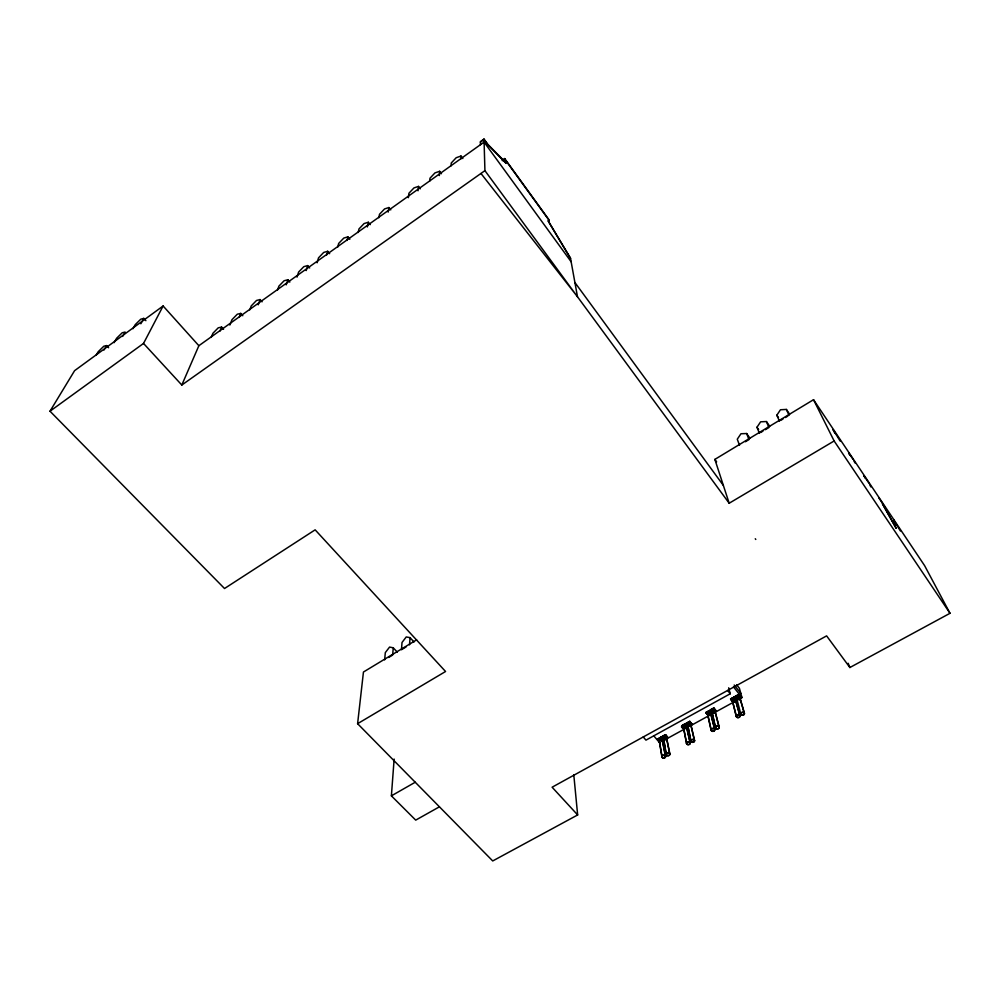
<?xml version="1.0" encoding="UTF-8"?>
<svg xmlns="http://www.w3.org/2000/svg" width="1000" height="1000" viewBox="0 0 1000 1000"><rect width="100%" height="100%" fill="white"/><g stroke="black" fill="none" stroke-linecap="round" stroke-linejoin="round"><path stroke-width="1.5" d="M738.838 694.675L734.95 696.712L738.825 694.438L741.162 697.475L739.125 698.4M460.938 158.812L461.012 156.037L456.175 157.738L451.238 163.025L451.1 165.837M734.5 697.062L730.562 698.962L733 701.95M714.013 708.3L716.363 711.075L714.388 712.15A2.15 1.675 -10.5 0 0 714.762 709.475A2.15 1.675 -10.5 0 0 711.413 710.125A2.15 1.675 -10.5 0 0 712.775 712.463M709.712 710.662L705.95 712.7M685.55 723.925L681.712 725.788L684.163 728.713M665.512 734.925L667.862 737.638M661.3 737.375L657.55 739.212L659.225 741.287M409.538 644.825L410.025 637.638L406.238 636.95L402.013 642.487L401.475 649.712L406.087 646.925M439.35 175.575L439.65 171.3L434.963 172.9L429.975 178.212L429.712 181.1M439.425 806.812L415.712 820.125L391.388 795.85L394.137 759.075M384.637 659.887L385.312 652.613L389.562 647.075L393.25 647.8L392.65 655.05L388.65 657.463M573.8 774.912L577.65 814.95L492.725 860.95L357.6 723.688L363.45 672.025L416.637 639.85M418.025 190.787L418.525 186.4L413.963 187.913L408.938 193.238L408.35 197.688M388.175 212.087L388.95 207.525L384.562 208.925L379.5 214.275L378.862 217.738M367.362 226.938L368.325 222.262L364.075 223.575L358.975 228.938L358.188 232.488M347.05 240.438L347.9 236.85L343.775 238.088L338.65 243.463L337.738 247.087M326.7 254.963L327.688 251.287L323.688 252.45L318.525 257.838L317.125 262.775M306.188 270.587L307.675 265.587L303.788 266.675L298.6 272.075L297.025 277.113M286.188 284.85L287.863 279.75L289.825 282.087M277.562 290.025L278.875 286.163L284.1 280.75L287.863 279.75M258.212 304.812L260.113 299.562L262.05 301.812M249.775 309.862L251.25 305.9L256.512 300.462L260.113 299.562M239.213 317.4L240.763 313.4L242.787 315.725M229.85 325.05L231.988 319.662L237.275 314.225L240.763 313.4M219.925 331.163L221.6 327.088L223.562 329.312M211.188 337.4L212.9 333.3L218.225 327.837L221.6 327.088M198.863 345.712L163.113 305.988L143.525 343.438L181.812 385.037L198.863 345.712L484.1 142.1L571.138 261.775M737.262 699.625L737.275 699.6A1.775 1.375 -11.6 0 1 737.138 697.487A1.775 1.375 -11.6 0 1 739.788 697.4A1.775 1.375 -11.6 0 1 739.3 699.488M140.863 323.762L143.787 318.387L145.887 320.688M132.988 328.713L135.238 324.637L140.787 319.188L143.787 318.387M122.638 336.438L125.1 332.05L122.2 332.775L116.625 338.25L114.1 342.663M104 350.037L106.587 345.588L108.612 347.75M96.213 355.087L98.2 351.725L103.8 346.238L106.587 345.588M357.6 723.688L445.562 671.5L315.138 529.837L224.525 588.513L50 411.213L74.6 370.662L163.113 305.988M779.438 421.163L776.838 415.213L780.462 409.762L786.363 409.425L789.613 414.175M759.388 433.288L756.975 427.262L760.625 421.812L766.413 421.538L769.688 426.238M181.812 385.037L484.925 170.65L484.012 139.05L480.387 141.637L480.45 144.713M50 411.213L143.525 343.438M480.4 142.125L484.025 139.525L487.962 144.925L506.138 163.388L504.85 161.038M502.312 160.225L504.663 158.562L548.8 219.525L549.325 222.963L570.462 258.038L577.5 296.788L729.175 503.237L834.137 440.975L813.525 399.7L714.862 459.4L729.175 503.237M502.35 160.712L504.7 159.05L548.888 220.062M745.413 441.737L748.962 439.588L746.637 433.525L740.962 433.75L737.275 439.212L739.513 445.3M760.575 432.562L762.962 431.125M765.337 429.688L768.913 427.525L766.413 421.538M780.638 420.438L783.037 418.975M785.438 417.525L787.85 416.075M391.388 795.85L415.238 782.237M728.675 687.8L730.25 693.763L645.962 740.138L643.238 736.975M663.662 739.938L661.3 737L657.738 739.325M667.875 737.513L665.5 734.688L661.725 736.862L664.188 739.9L661.712 736.775L665.525 734.825M686.175 723.713L689.775 721.363L692.163 724.3L690.212 725.413A2.138 1.65 -9.4 0 0 690.55 722.763A2.138 1.65 -9.4 0 0 687.225 723.4A2.138 1.65 -9.4 0 0 688.6 725.713M705.85 712.625L709.7 710.425L712.062 713.425L710.062 714.325M712.588 713.375L710.312 710.588C721.162 705.562 704.188 709.5 712.5 713.188M736.787 699.862L734.475 696.812L730.588 699.05L732.225 700.863M685.987 723.6L689.8 721.5L692.125 724.587L690.275 725.612A2.138 1.65 -9.4 0 0 690.588 722.925A2.138 1.65 -9.4 0 0 687.262 723.562A2.138 1.65 -9.4 0 0 688.637 725.875M714.025 708.2L710.312 710.588M665.5 734.688L661.9 736.85M681.888 726.2C692.837 720.638 675.25 726.363 684.125 728.55M690.2 726.25A1.625 1.262 -9.4 0 0 690.6 724.338A1.625 1.262 -9.4 0 0 688.162 724.425A1.625 1.262 -9.4 0 0 688.4 726.312L685.95 723.462L689.775 721.363M732.95 701.775L730.775 699.362L734.475 696.812M737.337 699.575L734.9 696.587L738.825 694.438M690.175 725.238L692.138 724.262M714.35 711.975L716.338 711M710.1 714.5L712.038 713.425M739.175 698.562L741.125 697.487M710.163 714.7L711.875 713.337M714.463 712.35L716.175 710.975M740.975 697.387L739.25 698.763A2.163 1.688 -11.6 0 0 739.625 696.025A2.163 1.688 -11.6 0 0 736.25 696.675A2.163 1.688 -11.6 0 0 737.6 699.038M662.337 741.2L684.225 729.2M691.062 725.45L741.963 697.562L739.412 688.288L736.6 684.737M577.65 814.95L552.112 787.212L826.612 635.875L849.875 667.525L950 613.288L924.625 565.662L813.525 399.7M686.05 723.625L687.625 725.325M878.825 497.925L882.975 504.012M393.25 647.8L397.287 652.113M410.025 637.638L414.038 641.975M659.125 741L657.513 739.075L661.3 737M653.775 735.85L659.6 742.7L659.075 739.8L661.938 756.988M661.263 737.2L663.512 739.85M665.55 735.163L667.712 737.537M307.675 265.587L309.675 267.987M686.137 723.863L688.425 726.625A1.638 1.262 -9.4 0 1 688.213 724.65A1.638 1.262 -9.4 0 1 690.65 724.562A1.638 1.262 -9.4 0 1 690.25 726.475M687.113 725.588L685.537 723.688L687.913 726.663M685.537 724.062L687.725 726.575M327.688 251.287L329.65 253.688M709.712 710.788L712.038 713.675M706.025 712.625L708.275 715.5A1.638 1.275 -10.3 0 1 707.95 713.637A1.638 1.275 -10.3 0 1 710.238 713.2A1.638 1.275 -10.3 0 1 710.588 714.963M713.962 708.263L716.338 711.325M347.9 236.85L349.837 239.237M734.45 697.013L736.8 700.113L734.488 697.188M727.613 690.462L730.25 693.763M735.113 696.988L737.288 699.412A1.65 1.288 -11.6 0 1 737.212 697.525A1.65 1.288 -11.6 0 1 739.688 697.425A1.65 1.288 -11.6 0 1 739.225 699.388M368.325 222.262L370.225 224.65M734.212 685.037L740.8 693.337M733.475 686.875L741.963 697.562M738.838 694.8L741.15 697.725M481.025 173.538L577.5 296.788L484.925 170.65M388.95 207.525L390.775 209.875M418.525 186.4L420.363 188.8M439.65 171.3L441.475 173.713M461.012 156.037L462.85 158.537M755.263 538.75L755.788 539.462M574.9 282.5L723.35 485.4M714.862 459.4L716.637 461.85M549.212 222.262L548.025 220.625L570.562 258.625M484.012 139.05L487.938 144.45L504.888 161.663L504.663 158.562M746.637 433.525L749.925 438.188M756.975 427.262L758.612 429.6M776.838 415.213L778.462 417.575M834.137 440.975L950 613.288M868.9 483.113L863.863 475.6L865.163 478.113M852.975 459.2L848.625 452.837L849.887 455.3M900.425 531.025L893.5 519.837L896.237 525.075M883.763 505.3L885.113 507.887M869.562 484.375L870.863 486.912M853.763 460.5L855.025 462.987M840.175 441.1L833.088 429.637L834.925 433.263M786.363 409.425L789.05 415.337M848.188 663.275L849.875 667.525M739.638 696.688L744.45 713.388A1.913 1.475 -11.5 0 1 741.862 715.175A1.913 1.475 -11.5 0 1 741.4 712.663A1.913 1.475 -11.5 0 1 744.45 713.388M744.275 713.238L739.488 696.562A1.525 1.188 -11.6 0 0 736.95 696.25M735.3 699.075L740.025 715.788A1.9 1.475 -11.3 0 1 737.45 717.575A1.9 1.475 -11.3 0 1 736.988 715.075A1.9 1.475 -11.3 0 1 740.025 715.788M735.15 698.938L739.862 715.638M736.287 698.363L736.237 698.2A2.163 1.688 -11.6 0 1 736.762 695.962A2.163 1.688 -11.6 0 1 739.587 695.863A2.163 1.688 -11.6 0 1 739.8 698.075M714.825 710.3L719.188 727.125M714.688 710.163L719.025 726.975M736.425 697.312L740.863 714.262M710.537 712.65L714.825 729.5M710.4 712.525L714.663 729.35M732.237 699.825L736.45 716.663M732.087 699.688L736.287 716.513M709.7 710.425L705.837 712.55L708.238 715.325M690.638 723.562L694.562 740.525M690.487 723.438L694.4 740.375M711.65 710.913L715.475 727.837M711.787 711.038L715.638 727.987M686.25 725.763L690.075 742.738M686.388 725.9L690.238 742.875M707.5 713.388L711.275 730.362M707.362 713.263L711.112 730.212M666.375 736.875L669.875 753.962M666.225 736.75L669.7 753.812M687.613 724.3L691.038 741.375M662.175 739.175L665.6 756.287M690.875 741.237L687.475 724.175A1.613 1.25 -9.4 0 1 690.15 722.887M662.025 739.05L665.425 756.137M683.238 726.5L686.55 743.587M683.375 726.625L686.725 743.725M663.625 739.038L666.375 754.812M664.587 739.15A1.613 1.25 -8.3 0 1 663.438 737.562A1.613 1.25 -8.3 0 1 665.675 736.675A1.613 1.25 -8.3 0 1 666.225 738.475A1.675 1.3 -8.3 0 0 665.7 736.625A1.675 1.3 -8.3 0 0 663.363 737.463L666.2 754.663M659.188 739.9L662.113 757.125M737.825 699A1.65 1.275 -11.6 0 1 736.712 697.362A1.65 1.275 -11.6 0 1 739.025 696.525A1.65 1.275 -11.6 0 1 739.525 698.388M737.212 698.725A1.65 1.288 -11.6 0 1 736.888 696.938A1.65 1.288 -11.6 0 1 739.175 696.5A1.65 1.288 -11.6 0 1 739.513 698.288M737.55 698.875A2.163 1.688 -11.6 0 1 736.8 698.65M736.737 696.338A1.638 1.275 -11.6 0 1 739.6 697.2M736.637 697.763A1.638 1.275 -11.6 0 1 736.462 696.812M737.463 699.675A1.663 1.288 -11.6 0 1 737.275 697.738A1.663 1.288 -11.6 0 1 739.75 697.65A1.663 1.288 -11.6 0 1 739.287 699.613M737.387 699.7A1.775 1.375 -11.6 0 1 737.175 697.638A1.775 1.375 -11.6 0 1 739.825 697.537A1.775 1.375 -11.6 0 1 739.338 699.638M712.45 712.425A1.638 1.262 -10.5 0 1 712.25 710.525A1.638 1.262 -10.5 0 1 714.675 710.438A1.638 1.262 -10.5 0 1 714.25 712.362M712.812 712.625A2.15 1.675 -10.5 0 1 711.462 710.288A2.15 1.675 -10.5 0 1 714.8 709.638A2.15 1.675 -10.5 0 1 714.425 712.312M712.288 711.688A1.625 1.262 -10.5 0 1 711.862 711.363M711.675 710.413A1.625 1.262 -10.5 0 1 713.625 709.338A1.625 1.262 -10.5 0 1 714.8 710.788M712.65 713.275A1.65 1.275 -10.5 0 1 712.438 711.363A1.65 1.275 -10.5 0 1 714.9 711.275A1.65 1.275 -10.5 0 1 714.463 713.213M712.6 713.05A1.638 1.275 -10.5 0 1 712.387 711.137A1.638 1.275 -10.5 0 1 714.837 711.05A1.638 1.275 -10.5 0 1 714.412 712.987M732.463 700.788A1.638 1.275 -11.4 0 1 732.85 699.087A1.638 1.275 -11.4 0 1 735 699.013A1.638 1.275 -11.4 0 1 735.163 700.688M732.487 700.863A1.638 1.275 -11.4 0 1 733.65 698.838A1.638 1.275 -11.4 0 1 735.462 700.3M732.463 701.025A2.163 1.688 -11.4 0 1 732.025 698.688A2.163 1.688 -11.4 0 1 735.025 698.112A2.163 1.688 -11.4 0 1 735.462 700.45M732.5 701.188A2.163 1.688 -11.4 0 1 732.075 698.85A2.163 1.688 -11.4 0 1 735.075 698.275A2.163 1.688 -11.4 0 1 735.5 700.612M732.638 700.325A1.525 1.188 -11.4 0 1 732.613 698.625A1.525 1.188 -11.4 0 1 734.75 698.438M732.3 700.138A1.625 1.275 -11.4 0 1 732.4 698.713M732.862 698.35A1.625 1.275 -11.4 0 1 735.088 698.612M733.7 702.225A1.65 1.288 -11.4 0 1 732.588 700.575A1.65 1.288 -11.4 0 1 734.912 699.75A1.65 1.288 -11.4 0 1 735.425 701.612A1.775 1.375 -11.4 0 0 734.95 699.613A1.775 1.375 -11.4 0 0 732.463 700.5A1.775 1.375 -11.4 0 0 733.662 702.262M733.625 702.125A1.775 1.375 -11.4 0 1 732.425 700.362A1.775 1.375 -11.4 0 1 734.912 699.463A1.775 1.375 -11.4 0 1 735.462 701.462M733.65 702A1.65 1.288 -11.4 0 1 732.525 700.35A1.65 1.288 -11.4 0 1 734.85 699.525A1.65 1.288 -11.4 0 1 735.362 701.388M708.713 714.862A1.625 1.262 -10.3 0 1 707.588 713.238A1.625 1.262 -10.3 0 1 709.875 712.425A1.625 1.262 -10.3 0 1 710.413 714.262M708.737 714.95A1.625 1.262 -10.3 0 1 707.613 713.325A1.625 1.262 -10.3 0 1 709.9 712.513A1.625 1.262 -10.3 0 1 710.425 714.338M708.525 714.975A2.15 1.663 -10.3 0 1 707.05 712.85A2.15 1.663 -10.3 0 1 710.062 711.775A2.15 1.663 -10.3 0 1 710.75 714.188M707.487 712.775A1.512 1.175 -10.3 0 1 709.312 711.775A1.512 1.175 -10.3 0 1 710.413 713.138M708.363 715.625A1.638 1.275 -10.3 0 1 708 713.863A1.638 1.275 -10.3 0 1 710.288 713.425A1.638 1.275 -10.3 0 1 710.638 715.188M684.562 728.15A1.688 1.312 -9.2 0 1 683.312 726.65A1.688 1.312 -9.2 0 1 685.337 725.537A1.688 1.312 -9.2 0 1 686.575 727.038A1.613 1.25 -9.2 0 0 685.312 725.6A1.613 1.25 -9.2 0 0 683.375 726.663A1.613 1.25 -9.2 0 0 684.6 728.175A1.613 1.25 -9.2 0 1 683.375 726.663A1.613 1.25 -9.2 0 1 685.337 725.675A1.613 1.25 -9.2 0 1 686.525 727.113A2.125 1.65 -9.2 0 0 685.85 724.862A2.125 1.65 -9.2 0 0 682.875 725.925A2.125 1.65 -9.2 0 0 684.362 728.037M684.4 728.2A2.125 1.65 -9.2 0 1 682.9 726.1A2.125 1.65 -9.2 0 1 685.888 725.025A2.125 1.65 -9.2 0 1 686.6 727.412M683.45 726.938A1.613 1.25 -9.2 0 1 683.962 725.188A1.613 1.25 -9.2 0 1 686.175 725.45M684.775 729.038A1.638 1.262 -9.2 0 1 683.625 727.425A1.638 1.262 -9.2 0 1 685.913 726.612A1.638 1.262 -9.2 0 1 686.462 728.438M684.725 728.812A1.625 1.262 -9.2 0 1 683.575 727.2A1.625 1.262 -9.2 0 1 685.863 726.388A1.625 1.262 -9.2 0 1 686.413 728.213M690.5 725.175A1.625 1.262 -9.4 0 0 690.138 723.438A1.625 1.262 -9.4 0 0 687.875 723.863A1.625 1.262 -9.4 0 0 688.25 725.612A1.625 1.262 -9.4 0 1 687.9 723.95A1.625 1.262 -9.4 0 1 690.15 723.512A1.625 1.262 -9.4 0 1 690.512 725.25M690.413 723.125A1.613 1.25 -9.4 0 1 690.612 724.062M662.3 740.4A1.613 1.238 -8.2 0 0 660.475 739A1.613 1.238 -8.2 0 0 659.388 740.95A1.675 1.3 -8.2 0 1 660.438 738.863A1.675 1.3 -8.2 0 1 662.35 740.325A1.613 1.25 -8.2 0 0 660.45 738.888A1.613 1.25 -8.2 0 0 659.362 740.85M659.45 741.25A2.112 1.638 -8.2 0 1 658.95 738.988A2.112 1.638 -8.2 0 1 661.888 738.425A2.112 1.638 -8.2 0 1 662.387 740.688M659.688 740.537A1.6 1.238 -8.2 0 1 659.2 738.975A1.6 1.238 -8.2 0 1 661.15 738.288A1.6 1.238 -8.2 0 1 662.15 739.663M662.212 741.538A1.65 1.275 -8.1 0 0 661.988 739.862A1.65 1.275 -8.1 0 0 659.812 739.95A1.65 1.275 -8.1 0 0 659.463 741.637A1.613 1.25 -8.1 0 1 660.588 739.625A1.613 1.25 -8.1 0 1 662.425 741.025M663.363 737.463A1.675 1.3 -8.3 0 0 664.55 739.112A1.613 1.25 -8.3 0 1 663.425 737.475A1.613 1.25 -8.3 0 1 665.688 736.762A1.613 1.25 -8.3 0 1 666.25 738.55M664.375 739A2.112 1.638 -8.3 0 1 662.862 736.912A2.112 1.638 -8.3 0 1 665.825 735.863A2.112 1.638 -8.3 0 1 666.562 738.225M664.4 739.163A2.112 1.638 -8.3 0 1 662.887 737.075A2.112 1.638 -8.3 0 1 665.85 736.025A2.112 1.638 -8.3 0 1 666.587 738.388M663.45 737.913A1.6 1.238 -8.3 0 1 663.95 736.175A1.6 1.238 -8.3 0 1 666.15 736.438M896.125 528.212L882.475 503.812L896.125 528.212M741.325 714.837A1.787 1.375 -11.5 0 0 744.287 713.95A1.787 1.375 -11.5 0 0 742.1 712.438A1.787 1.375 -11.5 0 0 741.325 714.837M716.025 728.637A1.887 1.462 -10.4 0 0 719.163 727.7A1.887 1.462 -10.4 0 0 716.812 726.112A1.887 1.462 -10.4 0 0 716.025 728.637A1.775 1.363 -10.4 0 0 719.038 727.688A1.775 1.363 -10.4 0 0 716.85 726.2A1.775 1.363 -10.4 0 0 716.112 728.562M736.912 717.237A1.787 1.375 -11.3 0 0 739.875 716.363A1.787 1.375 -11.3 0 0 737.675 714.85A1.787 1.375 -11.3 0 0 736.912 717.237M711.663 731.012A1.887 1.462 -10.2 0 0 714.788 730.075A1.887 1.462 -10.2 0 0 712.45 728.487A1.887 1.462 -10.2 0 0 711.663 731.012A1.775 1.363 -10.2 0 0 714.675 730.062A1.775 1.363 -10.2 0 0 712.475 728.575A1.775 1.363 -10.2 0 0 711.75 730.938M687.113 744.362A1.875 1.438 -9.1 0 0 690.212 743.45A1.875 1.438 -9.1 0 0 687.862 741.875A1.875 1.438 -9.1 0 0 687.113 744.362M687.2 744.3A1.762 1.35 -9.1 0 0 690.1 743.438A1.762 1.35 -9.1 0 0 687.9 741.963A1.762 1.35 -9.1 0 0 687.2 744.3M691.425 742.025A1.875 1.45 -9.3 0 0 694.538 741.1A1.875 1.45 -9.3 0 0 692.188 739.525A1.875 1.45 -9.3 0 0 691.425 742.025M691.513 741.95A1.762 1.35 -9.3 0 0 694.425 741.087A1.762 1.35 -9.3 0 0 692.212 739.613A1.762 1.35 -9.3 0 0 691.513 741.95M662.5 757.763A1.863 1.425 -8.1 0 0 665.575 756.85A1.863 1.425 -8.1 0 0 663.225 755.3A1.863 1.425 -8.1 0 0 662.5 757.763M662.588 757.688A1.75 1.338 -8.1 0 0 665.462 756.838A1.75 1.338 -8.1 0 0 663.25 755.375A1.75 1.338 -8.1 0 0 662.588 757.688M659.825 740.088A1.675 1.3 -8.1 0 0 659.475 741.812A1.625 1.25 -8.1 0 1 659.862 740.163A1.675 1.3 -8.1 0 1 662.025 740.013A1.675 1.3 -8.1 0 1 662.25 741.712A1.625 1.25 -8.1 0 0 662 740.088A1.625 1.25 -8.1 0 0 659.862 740.163M666.775 755.438A1.863 1.438 -8.3 0 0 669.85 754.525A1.863 1.438 -8.3 0 0 667.487 752.975A1.863 1.438 -8.3 0 0 666.775 755.438M666.85 755.362A1.75 1.338 -8.3 0 0 669.737 754.513A1.75 1.338 -8.3 0 0 667.525 753.05A1.75 1.338 -8.3 0 0 666.85 755.362M663.525 738.363A1.675 1.3 -8.3 0 0 664.725 740.025A1.625 1.25 -8.3 0 1 663.587 738.413A1.675 1.3 -8.3 0 1 665.875 737.525A1.675 1.3 -8.3 0 1 666.462 739.4A1.625 1.25 -8.3 0 0 665.863 737.613A1.625 1.25 -8.3 0 0 663.587 738.413M663.512 738.213A1.663 1.275 -8.3 0 0 664.7 739.85A1.625 1.25 -8.3 0 1 663.55 738.188A1.625 1.25 -8.3 0 1 665.812 737.387A1.663 1.275 -8.3 0 1 666.413 739.237A1.625 1.25 -8.3 0 0 665.812 737.387A1.663 1.275 -8.3 0 0 663.512 738.213"/></g></svg>
